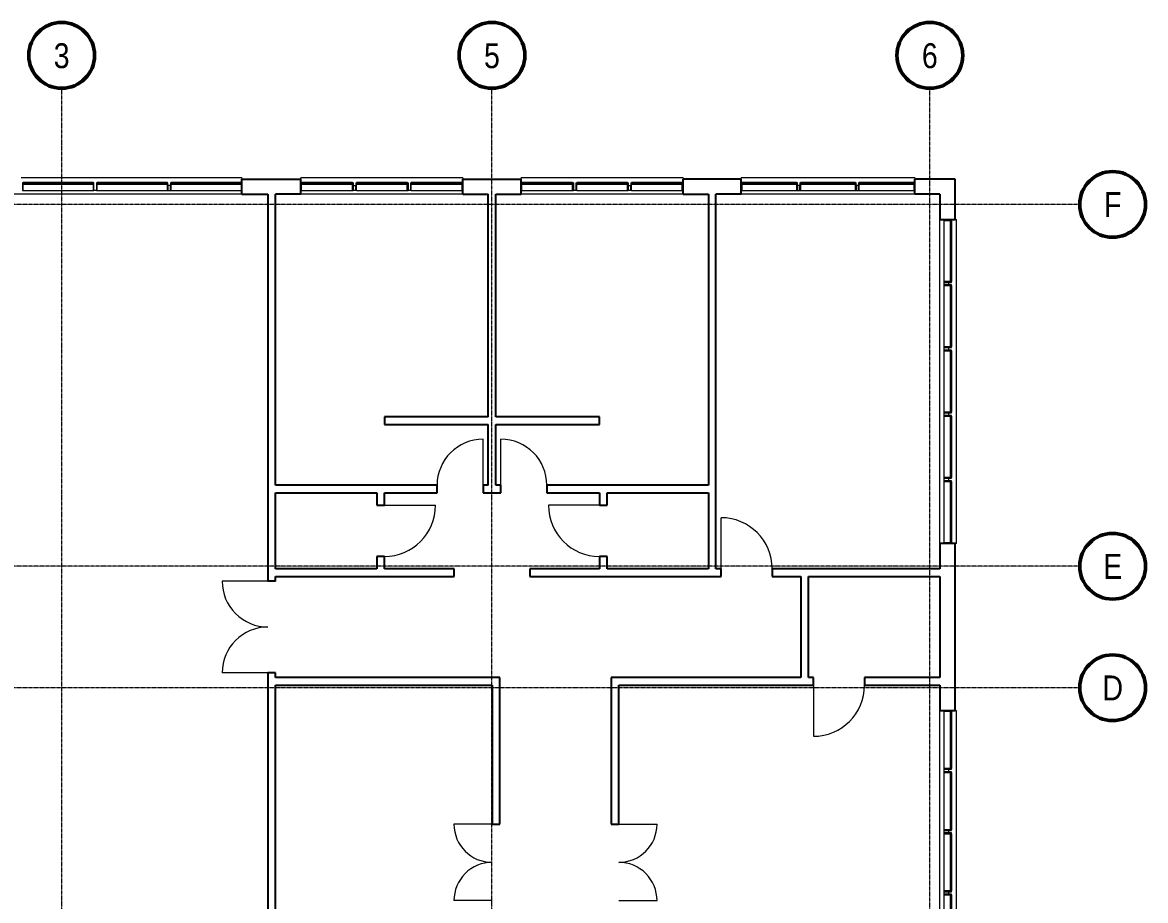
# Model space of a CAD drawing. Header units: millimetres. Extents: x -12805 to 29056, y -26186 to 10516.
# Drawn here: x 6871 to 29056, y -6834 to 10516 of the extents above; entities that cross this region are included whole.
import ezdxf

# ---------------------------------------------------------------- set-up
doc = ezdxf.new("R2010")
doc.units = ezdxf.units.MM
doc.linetypes.add('Grid Line', pattern=[21, 12, -3, 3, -3])
for name, color, linetype, lineweight in [('A-G25-M-Walls', 250, 'Continuous', 15), ('A-G252-M-WallsInternal', 250, 'Continuous', 15), ('A-G321-M-WindowCills', 3, 'Continuous', 15), ('A-G321-M-Windows', 6, 'Continuous', 15), ('A-G322-M-Doors', 1, 'Continuous', 15), ('A-Z042-M-GridLines', 1, 'Continuous', 5)]:
    doc.layers.add(name, color=color, linetype=linetype, lineweight=lineweight)
doc.styles.get("Standard").update_dxf_attribs({"font": 'txt.shx'})

# ---------------------------------------------------------------- blocks, each defined once
blk = doc.blocks.new('Curtain Wall Panel - Plain - Curtain Wall Panel - Plain-238387-First Floor')
at = {"layer": 'A-G321-M-Windows', "lineweight": 20}
for p, q in [((-517, 75), (-517, -75)), ((-517, 75), (-502, 75)), ((-502, -75), (-502, 75)), ((502, -75), (502, 75)), ((517, 75), (502, 75)), ((517, 75), (517, -75)), ((-502, -75), (-517, -75)), ((502, -75), (517, -75))]:
    blk.add_line(p, q, dxfattribs=at)
at = {"layer": 'A-G321-M-Windows', "lineweight": 25}
for p, q in [((502, 75), (-502, 75)), ((-502, 55), (-502, 75)), ((-502, 55), (502, 55)), ((502, 55), (502, 75))]:
    blk.add_line(p, q, dxfattribs=at)
at = {"layer": 'A-G321-M-Windows'}
blk.add_line((-502, -75), (502, -75), dxfattribs=at)
blk = doc.blocks.new('Rectangular Mullion - 50 x 250mm-238264-First Floor')
at = {"layer": 'A-G321-M-WindowCills'}
for p in [(12371, 7421), (13429, 7446)]:
    blk.add_line(p, (12371, 7446), dxfattribs=at)
blk = doc.blocks.new('Rectangular Mullion - 50 x 250mm-238265-First Floor')
at = {"layer": 'A-G321-M-WindowCills'}
for p, q in [((14512, 7446), (13429, 7446)), ((14512, 7196), (14487, 7196))]:
    blk.add_line(p, q, dxfattribs=at)
blk = doc.blocks.new('Rectangular Mullion - 50 x 250mm-238266-First Floor')
at = {"layer": 'A-G321-M-WindowCills'}
for p, q in [((15571, 7446), (14512, 7446)), ((15571, 7446), (15571, 7421)), ((14537, 7196), (14512, 7196))]:
    blk.add_line(p, q, dxfattribs=at)
blk = doc.blocks.new('Rectangular Mullion - 50 x 100mm-238386-First Floor')
at = {"layer": 'A-G321-M-WindowCills', "lineweight": 20}
for p, q in [((25, 75), (-25, 75)), ((-25, 75), (-25, -25)), ((25, 75), (25, -25)), ((-25, -25), (25, -25))]:
    blk.add_line(p, q, dxfattribs=at)
blk = doc.blocks.new('Rectangular Mullion - 50 x 250mm-V3-First Floor')
at = {"layer": 'A-G321-M-WindowCills'}
for p, q in [((16721, 7421), (16721, 7446)), ((17779, 7446), (16721, 7446)), ((17779, 7196), (17754, 7196))]:
    blk.add_line(p, q, dxfattribs=at)
blk = doc.blocks.new('Rectangular Mullion - 50 x 250mm-V4-First Floor')
at = {"layer": 'A-G321-M-WindowCills'}
for p, q in [((18862, 7446), (17779, 7446)), ((17804, 7196), (17779, 7196))]:
    blk.add_line(p, q, dxfattribs=at)
blk = doc.blocks.new('Rectangular Mullion - 50 x 250mm-V5-First Floor')
at = {"layer": 'A-G321-M-WindowCills'}
for q in [(18862, 7446), (19921, 7421)]:
    blk.add_line((19921, 7446), q, dxfattribs=at)
blk = doc.blocks.new('Curtain Wall Panel - Plain - Curtain Wall Panel - Plain-250309-First Floor')
at = {"layer": 'A-G321-M-Windows', "lineweight": 20}
for p, q in [((-539, 75), (-554, 75)), ((-554, 75), (-554, -75)), ((-539, -75), (-539, 75)), ((539, 75), (539, -75)), ((554, 75), (539, 75)), ((554, -75), (554, 75)), ((-554, -75), (-539, -75)), ((539, -75), (554, -75))]:
    blk.add_line(p, q, dxfattribs=at)
at = {"layer": 'A-G321-M-Windows', "lineweight": 25}
for p, q in [((539, 75), (-539, 75)), ((-539, 75), (-539, 55)), ((-539, 55), (539, 55)), ((539, 55), (539, 75))]:
    blk.add_line(p, q, dxfattribs=at)
at = {"layer": 'A-G321-M-Windows'}
blk.add_line((-539, -75), (539, -75), dxfattribs=at)
blk = doc.blocks.new('Rectangular Mullion - 50 x 250mm-250306-First Floor')
at = {"layer": 'A-G321-M-WindowCills'}
for p in [(21071, 7421), (22204, 7446)]:
    blk.add_line(p, (21071, 7446), dxfattribs=at)
blk = doc.blocks.new('Rectangular Mullion - 50 x 250mm-250307-First Floor')
at = {"layer": 'A-G321-M-WindowCills'}
blk.add_line((23362, 7446), (22204, 7446), dxfattribs=at)
blk = doc.blocks.new('Rectangular Mullion - 50 x 250mm-250308-First Floor')
at = {"layer": 'A-G321-M-WindowCills'}
for q in [(23362, 7446), (24496, 7421)]:
    blk.add_line((24496, 7446), q, dxfattribs=at)
blk = doc.blocks.new('Rectangular Mullion - 50 x 100mm-227649-First Floor')
at = {"layer": 'A-G321-M-WindowCills', "lineweight": 20}
for p, q in [((-25, 75), (25, 75)), ((-25, -25), (-25, 75)), ((25, 75), (25, -25)), ((25, -25), (-25, -25))]:
    blk.add_line(p, q, dxfattribs=at)
blk = doc.blocks.new('Curtain Wall Panel - Plain - Curtain Wall Panel - Plain-253106-First Floor')
at = {"layer": 'A-G321-M-Windows', "lineweight": 20}
for p, q in [((-691, 75), (-706, 75)), ((-706, 75), (-706, -75)), ((-691, -75), (-691, 75)), ((691, 75), (691, -75)), ((706, 75), (691, 75)), ((706, -75), (706, 75)), ((-706, -75), (-691, -75)), ((691, -75), (706, -75))]:
    blk.add_line(p, q, dxfattribs=at)
at = {"layer": 'A-G321-M-Windows', "lineweight": 25}
for p, q in [((691, 75), (-691, 75)), ((-691, 75), (-691, 55)), ((-691, 55), (691, 55)), ((691, 55), (691, 75))]:
    blk.add_line(p, q, dxfattribs=at)
at = {"layer": 'A-G321-M-Windows'}
blk.add_line((-691, -75), (691, -75), dxfattribs=at)
blk = doc.blocks.new('Rectangular Mullion - 50 x 250mm-253104-First Floor')
at = {"layer": 'A-G321-M-WindowCills'}
for p, q in [((-6307, 7446), (-7768, 7446)), ((-6307, 7196), (-6332, 7196))]:
    blk.add_line(p, q, dxfattribs=at)
blk = doc.blocks.new('Rectangular Mullion - 50 x 250mm-V6-First Floor')
at = {"layer": 'A-G321-M-WindowCills'}
for p, q in [((-4845, 7446), (-6307, 7446)), ((-6282, 7196), (-6307, 7196))]:
    blk.add_line(p, q, dxfattribs=at)
blk = doc.blocks.new('Curtain Wall Panel - Plain - Curtain Wall Panel - Plain-239518-First Floor')
at = {"layer": 'A-G321-M-Windows', "lineweight": 20}
for p, q in [((-565, 75), (-580, 75)), ((-580, 75), (-580, -75)), ((-565, -75), (-565, 75)), ((565, 75), (565, -75)), ((580, 75), (565, 75)), ((580, -75), (580, 75)), ((-580, -75), (-565, -75)), ((565, -75), (580, -75))]:
    blk.add_line(p, q, dxfattribs=at)
at = {"layer": 'A-G321-M-Windows', "lineweight": 25}
for p, q in [((565, 75), (-565, 75)), ((-565, 75), (-565, 55)), ((-565, 55), (565, 55)), ((565, 55), (565, 75))]:
    blk.add_line(p, q, dxfattribs=at)
at = {"layer": 'A-G321-M-Windows'}
blk.add_line((-565, -75), (565, -75), dxfattribs=at)
blk = doc.blocks.new('Rectangular Mullion - 50 x 250mm-239515-First Floor')
at = {"layer": 'A-G321-M-WindowCills'}
for p in [(25296, -3079), (25321, -4264)]:
    blk.add_line(p, (25321, -3079), dxfattribs=at)
blk = doc.blocks.new('Rectangular Mullion - 50 x 250mm-239516-First Floor')
at = {"layer": 'A-G321-M-WindowCills'}
blk.add_line((25321, -5474), (25321, -4264), dxfattribs=at)
blk = doc.blocks.new('Curtain Wall Panel - Plain - Curtain Wall Panel - Plain-239621-First Floor')
at = {"layer": 'A-G321-M-Windows', "lineweight": 20}
for p, q in [((-605, 75), (-620, 75)), ((-620, 75), (-620, -75)), ((-605, -75), (-605, 75)), ((605, 75), (605, -75)), ((620, 75), (605, 75)), ((620, -75), (620, 75)), ((-620, -75), (-605, -75)), ((605, -75), (620, -75))]:
    blk.add_line(p, q, dxfattribs=at)
at = {"layer": 'A-G321-M-Windows', "lineweight": 25}
for p, q in [((605, 75), (-605, 75)), ((-605, 75), (-605, 55)), ((-605, 55), (605, 55)), ((605, 55), (605, 75))]:
    blk.add_line(p, q, dxfattribs=at)
at = {"layer": 'A-G321-M-Windows'}
blk.add_line((-605, -75), (605, -75), dxfattribs=at)
blk = doc.blocks.new('Rectangular Mullion - 50 x 250mm-239618-First Floor')
at = {"layer": 'A-G321-M-WindowCills'}
for p in [(25296, 6621), (25321, 5356)]:
    blk.add_line(p, (25321, 6621), dxfattribs=at)
blk = doc.blocks.new('Rectangular Mullion - 50 x 250mm-239619-First Floor')
at = {"layer": 'A-G321-M-WindowCills'}
blk.add_line((25321, 4066), (25321, 5356), dxfattribs=at)
blk = doc.blocks.new('Rectangular Mullion - 50 x 250mm-239620-First Floor')
at = {"layer": 'A-G321-M-WindowCills'}
for q in [(25321, 1486), (25296, 221)]:
    blk.add_line((25321, 221), q, dxfattribs=at)
blk = doc.blocks.new('Concept Sgl Door - 910 x 2110mm-241131-First Floor')
at = {"layer": 'A-G322-M-Doors'}
blk.add_line((455, -75), (455, -985), dxfattribs=at)
blk.add_arc((455, -75), 910, 180, 270, dxfattribs=at)
blk = doc.blocks.new('Concept Sgl Door - 1010 x 2110mm-241302-First Floor')
at = {"layer": 'A-G322-M-Doors'}
blk.add_line((505, 75), (505, 1085), dxfattribs=at)
blk.add_arc((505, 75), 1010, 90, 180, dxfattribs=at)
blk = doc.blocks.new('Concept Sgl Door - 1010 x 2110mm-241319-First Floor')
at = {"layer": 'A-G322-M-Doors'}
blk.add_line((505, -75), (505, -1085), dxfattribs=at)
blk.add_arc((505, -75), 1010, 180, 270, dxfattribs=at)
blk = doc.blocks.new('Concept Sgl Door - 910 x 2110mm-241382-First Floor')
at = {"layer": 'A-G322-M-Doors'}
blk.add_line((455, 75), (455, 985), dxfattribs=at)
blk.add_arc((455, 75), 910, 90, 180, dxfattribs=at)
blk = doc.blocks.new('Concept Dbl Door - 1510 x 2200mm-240964-First Floor')
at = {"layer": 'A-G322-M-Doors'}
for p, q in [((-755, 75), (-755, 830)), ((755, 75), (755, 830))]:
    blk.add_line(p, q, dxfattribs=at)
for centre, start, end in [((-755, 75), 360, 90), ((755, 75), 90, 180)]:
    blk.add_arc(centre, 755, start, end, dxfattribs=at)
blk = doc.blocks.new('Concept Dbl Door - 1810 x 2110mm-248676-First Floor')
at = {"layer": 'A-G322-M-Doors'}
for p, q in [((-905, -75), (-905, -980)), ((905, -75), (905, -980))]:
    blk.add_line(p, q, dxfattribs=at)
for centre, start, end in [((-905, -75), 270, 0), ((905, -75), 180, 270)]:
    blk.add_arc(centre, 905, start, end, dxfattribs=at)
blk = doc.blocks.new('Concept Dbl Door - 1510 x 2200mm-248703-First Floor')
at = {"layer": 'A-G322-M-Doors'}
for p, q in [((-755, -75), (-755, -830)), ((755, -75), (755, -830))]:
    blk.add_line(p, q, dxfattribs=at)
for centre, start, end in [((-755, -75), 270, 0), ((755, -75), 180, 270)]:
    blk.add_arc(centre, 755, start, end, dxfattribs=at)
blk = doc.blocks.new('Rectangular Mullion - 50 x 250mm-253115-First Floor')
at = {"layer": 'A-G321-M-WindowCills'}
for q in [(9769, 7446), (11206, 7421)]:
    blk.add_line((11206, 7446), q, dxfattribs=at)
blk = doc.blocks.new('Grid - AEC-Grid_Head_Circle-202168-First Floor')
at = {"layer": 'A-Z042-M-GridLines', "lineweight": 50}
blk.add_circle((0, 0), 6.5, dxfattribs=at)

msp = doc.modelspace()

# ---------------------------------------------------------------- linework, layer by layer
at = {"layer": 'A-G25-M-Walls', "lineweight": 25}
for p, q in [((11206, 7121), (11206, 7421)), ((11206, 7421), (12371, 7421)), ((12371, 7121), (12371, 7421)), ((15571, 7121), (15571, 7421)), ((15571, 7421), (16721, 7421)), ((16721, 7121), (16721, 7421)), ((19921, 7121), (19921, 7421)), ((21071, 7421), (19921, 7421)), ((21071, 7121), (21071, 7421)), ((24496, 7121), (24496, 7421)), ((25296, 7421), (24496, 7421)), ((25296, 6621), (25296, 7421)), ((11206, 7121), (11721, 7121)), ((12371, 7121), (11871, 7121)), ((15571, 7121), (16071, 7121)), ((16221, 7121), (16721, 7121)), ((19921, 7121), (20421, 7121)), ((21071, 7121), (20571, 7121)), ((24996, 7121), (24496, 7121)), ((24996, 7121), (24996, 6621)), ((24996, 6621), (25296, 6621)), ((24996, 221), (24996, -279)), ((25296, 221), (24996, 221)), ((25296, -3079), (25296, 221)), ((24996, -429), (24996, -2429)), ((24996, -2579), (24996, -3079)), ((24996, -3079), (25296, -3079))]:
    msp.add_line(p, q, dxfattribs=at)
at = {"layer": 'A-G25-M-Walls'}
for p, q in [((11206, 7121), (-9204, 7121)), ((15571, 7121), (12371, 7121)), ((19921, 7121), (16721, 7121)), ((24496, 7121), (21071, 7121)), ((24996, 221), (24996, 6621)), ((24996, -9079), (24996, -3079))]:
    msp.add_line(p, q, dxfattribs=at)
at = {"layer": 'A-G252-M-WallsInternal', "lineweight": 25}
for p, q in [((11721, 7121), (11721, -524)), ((11871, 1371), (11871, 7121)), ((16071, 2721), (16071, 7121)), ((16221, 2721), (16221, 7121)), ((20421, 7121), (20421, 1371)), ((20571, -279), (20571, 7121)), ((16071, 2721), (14021, 2721)), ((14021, 2721), (14021, 2571)), ((18271, 2721), (16221, 2721)), ((18271, 2571), (18271, 2721)), ((14021, 2571), (16071, 2571)), ((16071, 1371), (16071, 2571)), ((16221, 1371), (16221, 2571)), ((16221, 2571), (18271, 2571)), ((15061, 1371), (11871, 1371)), ((15061, 1221), (15061, 1371)), ((16071, 1371), (15971, 1371)), ((15971, 1371), (15971, 1221)), ((16321, 1371), (16221, 1371)), ((16321, 1221), (16321, 1371)), ((20421, 1371), (17231, 1371)), ((17231, 1371), (17231, 1221)), ((11871, -279), (11871, 1221)), ((11871, 1221), (13871, 1221)), ((13871, 1221), (13871, 976)), ((14021, 976), (14021, 1221)), ((14021, 1221), (15061, 1221)), ((15971, 1221), (16321, 1221)), ((17231, 1221), (18271, 1221)), ((18271, 1221), (18271, 976)), ((18421, 1221), (20421, 1221)), ((18421, 976), (18421, 1221)), ((20421, 1221), (20421, -279)), ((13871, 976), (14021, 976)), ((18271, 976), (18421, 976)), ((14021, -34), (13871, -34)), ((13871, -34), (13871, -279)), ((14021, -279), (14021, -34)), ((18271, -34), (18271, -279)), ((18421, -34), (18271, -34)), ((18421, -279), (18421, -34)), ((13871, -279), (11871, -279)), ((11871, -524), (11871, -429)), ((11871, -429), (15396, -429)), ((15396, -279), (14021, -279)), ((15396, -429), (15396, -279)), ((18271, -279), (16896, -279)), ((16896, -279), (16896, -429)), ((16896, -429), (20671, -429)), ((20421, -279), (18421, -279)), ((20671, -279), (20571, -279)), ((20671, -429), (20671, -279)), ((24996, -279), (21681, -279)), ((21681, -279), (21681, -429)), ((21681, -429), (22246, -429)), ((22246, -429), (22246, -2429)), ((22396, -429), (24996, -429)), ((22396, -2429), (22396, -429)), ((11871, -524), (11721, -524)), ((11721, -2334), (11721, -9579)), ((11871, -2334), (11721, -2334)), ((11871, -2429), (11871, -2334)), ((16300, -2429), (11871, -2429)), ((16300, -5324), (16300, -2429)), ((22246, -2429), (18501, -2429)), ((18501, -2429), (18501, -5324)), ((22496, -2429), (22396, -2429)), ((22496, -2579), (22496, -2429)), ((24996, -2429), (23506, -2429)), ((23506, -2429), (23506, -2579)), ((11871, -9579), (11871, -2579)), ((11871, -2579), (16150, -2579)), ((16150, -2579), (16150, -5324)), ((18651, -2579), (22496, -2579)), ((18651, -5324), (18651, -2579)), ((23506, -2579), (24996, -2579)), ((16150, -5324), (16300, -5324)), ((18501, -5324), (18651, -5324))]:
    msp.add_line(p, q, dxfattribs=at)
at = {"layer": 'A-Z042-M-GridLines', "linetype": 'Grid Line'}
for p, q in [((7646, -10951), (7646, 9216)), ((16146, -10951), (16146, 9216)), ((24796, -24886), (24796, 9216)), ((27756, 6921), (-11505, 6921)), ((27756, -229), (-11505, -229)), ((27756, -2629), (-11505, -2629))]:
    msp.add_line(p, q, dxfattribs=at)

# ---------------------------------------------------------------- block references
at = {"layer": 'A-G321-M-WindowCills'}
for name, p in [('Rectangular Mullion - 50 x 250mm-253104-First Floor', (14614, 0)), ('Rectangular Mullion - 50 x 250mm-V6-First Floor', (14614, 0)), ('Rectangular Mullion - 50 x 250mm-253115-First Floor', (0, 0)), ('Rectangular Mullion - 50 x 250mm-238264-First Floor', (0, 0)), ('Rectangular Mullion - 50 x 250mm-238265-First Floor', (0, 0)), ('Rectangular Mullion - 50 x 250mm-238266-First Floor', (0, 0)), ('Rectangular Mullion - 50 x 250mm-V3-First Floor', (0, 0)), ('Rectangular Mullion - 50 x 250mm-V4-First Floor', (0, 0)), ('Rectangular Mullion - 50 x 250mm-V5-First Floor', (0, 0)), ('Rectangular Mullion - 50 x 250mm-250306-First Floor', (0, 0)), ('Rectangular Mullion - 50 x 250mm-250307-First Floor', (0, 0)), ('Rectangular Mullion - 50 x 250mm-250308-First Floor', (0, 0)), ('Rectangular Mullion - 50 x 250mm-239618-First Floor', (0, 0)), ('Rectangular Mullion - 50 x 250mm-239619-First Floor', (0, 0)), ('Rectangular Mullion - 50 x 250mm-239619-First Floor', (0, -1290)), ('Rectangular Mullion - 50 x 250mm-239619-First Floor', (0, -2580)), ('Rectangular Mullion - 50 x 250mm-239620-First Floor', (0, 0)), ('Rectangular Mullion - 50 x 250mm-239515-First Floor', (0, 0)), ('Rectangular Mullion - 50 x 250mm-239516-First Floor', (0, 0)), ('Rectangular Mullion - 50 x 250mm-239516-First Floor', (0, -1210)), ('Rectangular Mullion - 50 x 250mm-239516-First Floor', (0, -2420))]:
    msp.add_blockref(name, p, dxfattribs=at)
at = {"layer": 'A-G321-M-WindowCills', "extrusion": (0, 0, -1)}
for p, rotation in [((-9769, 7271), 180), ((-22204, 7271), 180), ((-23362, 7271), 180), ((-25146, 5356), 270.0000000000001), ((-25146, 4066), 270.0000000000001), ((-25146, 2776), 270.0000000000001), ((-25146, 1486), 270.0000000000001), ((-25146, -4264), 270.0000000000001), ((-25146, -5474), 270.0000000000001), ((-25146, -6684), 270.0000000000001)]:
    msp.add_blockref('Rectangular Mullion - 50 x 100mm-227649-First Floor', p, dxfattribs=dict(at, rotation=rotation))
at = {"layer": 'A-G321-M-WindowCills', "lineweight": 20, "extrusion": (0, 0, -1), "rotation": 180}
for p in [(-13429, 7271), (-18862, 7271)]:
    msp.add_blockref('Rectangular Mullion - 50 x 100mm-238386-First Floor', p, dxfattribs=at)
at = {"layer": 'A-G321-M-Windows'}
for name, p in [('Curtain Wall Panel - Plain - Curtain Wall Panel - Plain-253106-First Floor', (7577, 7271)), ('Curtain Wall Panel - Plain - Curtain Wall Panel - Plain-253106-First Floor', (9038, 7271)), ('Curtain Wall Panel - Plain - Curtain Wall Panel - Plain-253106-First Floor', (10500, 7271)), ('Curtain Wall Panel - Plain - Curtain Wall Panel - Plain-250309-First Floor', (21625, 7271)), ('Curtain Wall Panel - Plain - Curtain Wall Panel - Plain-250309-First Floor', (22783, 7271)), ('Curtain Wall Panel - Plain - Curtain Wall Panel - Plain-250309-First Floor', (23941, 7271))]:
    msp.add_blockref(name, p, dxfattribs=at)
at = {"layer": 'A-G321-M-Windows', "lineweight": 20}
for p in [(12887, 7271), (13971, 7271), (15054, 7271), (17237, 7271), (18321, 7271), (19404, 7271)]:
    msp.add_blockref('Curtain Wall Panel - Plain - Curtain Wall Panel - Plain-238387-First Floor', p, dxfattribs=at)
at = {"layer": 'A-G321-M-Windows', "rotation": 269.9999999999999}
for name, p in [('Curtain Wall Panel - Plain - Curtain Wall Panel - Plain-239621-First Floor', (25146, 6001)), ('Curtain Wall Panel - Plain - Curtain Wall Panel - Plain-239621-First Floor', (25146, 4711)), ('Curtain Wall Panel - Plain - Curtain Wall Panel - Plain-239621-First Floor', (25146, 3421)), ('Curtain Wall Panel - Plain - Curtain Wall Panel - Plain-239621-First Floor', (25146, 2131)), ('Curtain Wall Panel - Plain - Curtain Wall Panel - Plain-239621-First Floor', (25146, 841)), ('Curtain Wall Panel - Plain - Curtain Wall Panel - Plain-239518-First Floor', (25146, -3659)), ('Curtain Wall Panel - Plain - Curtain Wall Panel - Plain-239518-First Floor', (25146, -4869)), ('Curtain Wall Panel - Plain - Curtain Wall Panel - Plain-239518-First Floor', (25146, -6079)), ('Curtain Wall Panel - Plain - Curtain Wall Panel - Plain-239518-First Floor', (25146, -7289))]:
    msp.add_blockref(name, p, dxfattribs=at)
at = {"layer": 'A-G322-M-Doors'}
msp.add_blockref('Concept Sgl Door - 910 x 2110mm-241382-First Floor', (15516, 1296), dxfattribs=at)
for name, p, rotation in [('Concept Sgl Door - 910 x 2110mm-241131-First Floor', (16776, 1296), 180), ('Concept Sgl Door - 1010 x 2110mm-241319-First Floor', (13946, 471), 89.9999999999999), ('Concept Sgl Door - 1010 x 2110mm-241302-First Floor', (18346, 471), 89.9999999999999), ('Concept Sgl Door - 1010 x 2110mm-241319-First Floor', (21176, -354), 180), ('Concept Dbl Door - 1810 x 2110mm-248676-First Floor', (11796, -1429), 269.9999999999999), ('Concept Sgl Door - 1010 x 2110mm-241302-First Floor', (23001, -2504), 180), ('Concept Dbl Door - 1510 x 2200mm-240964-First Floor', (16225, -6079), 89.99999999999993), ('Concept Dbl Door - 1510 x 2200mm-248703-First Floor', (18576, -6079), 90.00000000000006)]:
    msp.add_blockref(name, p, dxfattribs=dict(at, rotation=rotation))
at = {"layer": 'A-Z042-M-GridLines', "lineweight": 50, "xscale": 99.99999999999993, "yscale": 99.99999999999993, "zscale": 99.99999999999993}
for p in [(7646, 9866), (16146, 9866), (24796, 9866)]:
    msp.add_blockref('Grid - AEC-Grid_Head_Circle-202168-First Floor', p, dxfattribs=at)
for p, rotation in [((28406, 6921), 89.99999999999993), ((28406, -229), 89.99999999999993), ((28406, -2629), 89.9999999999999)]:
    msp.add_blockref('Grid - AEC-Grid_Head_Circle-202168-First Floor', p, dxfattribs=dict(at, rotation=rotation))

# ---------------------------------------------------------------- texts
at = {"layer": 'A-Z042-M-GridLines', "char_height": 491.64, "attachment_point": 2, "line_spacing_factor": 0.968573}
for s, insert, width in [('\\fArial Narrow|b0|i0|c0|p34|;3', (7645, 10105), 372), ('\\fArial Narrow|b0|i0|c0|p34|;5', (16145, 10105), 372), ('\\fArial Narrow|b0|i0|c0|p34|;6', (24795, 10105), 372), ('\\fArial Narrow|b0|i0|c0|p34|;F', (28409, 7163), 414), ('\\fArial Narrow|b0|i0|c0|p34|;E', (28409, 13), 450), ('\\fArial Narrow|b0|i0|c0|p34|;D', (28409, -2387), 486)]:
    msp.add_mtext(s, dxfattribs=dict(at, insert=insert, width=width))

doc.saveas('drawing.dxf')
